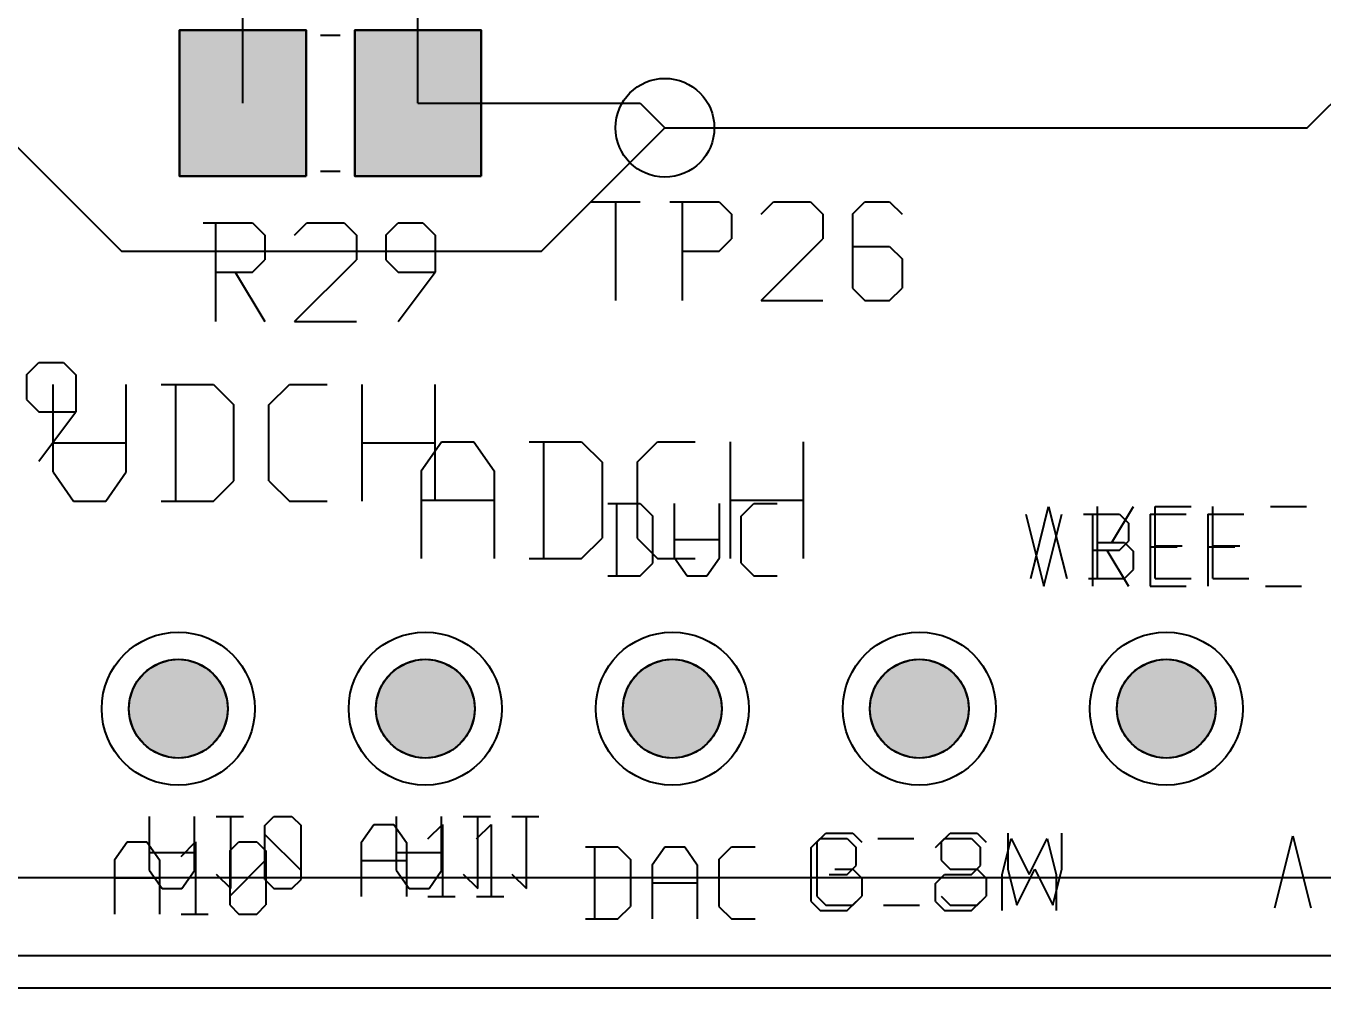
# Model space of a CAD drawing. Header units: millimetres. Extents: x 3 to 131, y 2 to 65.
# Drawn here: x 102.91 to 116.25, y 2.29 to 12.19 of the extents above; entities that cross this region are included whole.
import ezdxf

# ---------------------------------------------------------------- set-up
doc = ezdxf.new("R2010")
doc.units = ezdxf.units.MM
for name, color, linetype in [('bottom_copper', 7, 'Continuous'), ('bottom_silk', 7, 'Continuous'), ('drill_plated', 7, 'Continuous'), ('outline', 7, 'Continuous'), ('top_copper', 7, 'Continuous'), ('top_silk', 7, 'Continuous')]:
    doc.layers.add(name, color=color, linetype=linetype)

msp = doc.modelspace()

# ---------------------------------------------------------------- hatches: boundary and pattern name
at = {"layer": 'bottom_copper', "lineweight": 40}
for points in [[(104.978, 5.067), (104.949, 4.972), (104.902, 4.884), (104.839, 4.807), (104.762, 4.744), (104.674, 4.697), (104.579, 4.668), (104.48, 4.658), (104.381, 4.668), (104.286, 4.697), (104.198, 4.744), (104.121, 4.807), (104.058, 4.884), (104.011, 4.972), (103.982, 5.067), (103.972, 5.166), (103.982, 5.265), (104.011, 5.36), (104.058, 5.448), (104.121, 5.525), (104.198, 5.588), (104.286, 5.635), (104.381, 5.664), (104.48, 5.674), (104.579, 5.664), (104.674, 5.635), (104.762, 5.588), (104.839, 5.525), (104.902, 5.448), (104.949, 5.36), (104.978, 5.265), (104.988, 5.166), (104.978, 5.067)], [(107.518, 5.067), (107.489, 4.972), (107.442, 4.884), (107.379, 4.807), (107.302, 4.744), (107.214, 4.697), (107.119, 4.668), (107.02, 4.658), (106.921, 4.668), (106.826, 4.697), (106.738, 4.744), (106.661, 4.807), (106.598, 4.884), (106.551, 4.972), (106.522, 5.067), (106.512, 5.166), (106.522, 5.265), (106.551, 5.36), (106.598, 5.448), (106.661, 5.525), (106.738, 5.588), (106.826, 5.635), (106.921, 5.664), (107.02, 5.674), (107.119, 5.664), (107.214, 5.635), (107.302, 5.588), (107.379, 5.525), (107.442, 5.448), (107.489, 5.36), (107.518, 5.265), (107.528, 5.166), (107.518, 5.067)], [(110.058, 5.067), (110.029, 4.972), (109.982, 4.884), (109.919, 4.807), (109.842, 4.744), (109.754, 4.697), (109.659, 4.668), (109.56, 4.658), (109.461, 4.668), (109.366, 4.697), (109.278, 4.744), (109.201, 4.807), (109.138, 4.884), (109.091, 4.972), (109.062, 5.067), (109.052, 5.166), (109.062, 5.265), (109.091, 5.36), (109.138, 5.448), (109.201, 5.525), (109.278, 5.588), (109.366, 5.635), (109.461, 5.664), (109.56, 5.674), (109.659, 5.664), (109.754, 5.635), (109.842, 5.588), (109.919, 5.525), (109.982, 5.448), (110.029, 5.36), (110.058, 5.265), (110.068, 5.166), (110.058, 5.067)], [(112.598, 5.067), (112.569, 4.972), (112.522, 4.884), (112.459, 4.807), (112.382, 4.744), (112.294, 4.697), (112.199, 4.668), (112.1, 4.658), (112.001, 4.668), (111.906, 4.697), (111.818, 4.744), (111.741, 4.807), (111.678, 4.884), (111.631, 4.972), (111.602, 5.067), (111.592, 5.166), (111.602, 5.265), (111.631, 5.36), (111.678, 5.448), (111.741, 5.525), (111.818, 5.588), (111.906, 5.635), (112.001, 5.664), (112.1, 5.674), (112.199, 5.664), (112.294, 5.635), (112.382, 5.588), (112.459, 5.525), (112.522, 5.448), (112.569, 5.36), (112.598, 5.265), (112.608, 5.166), (112.598, 5.067)], [(115.138, 5.067), (115.109, 4.972), (115.062, 4.884), (114.999, 4.807), (114.922, 4.744), (114.834, 4.697), (114.739, 4.668), (114.64, 4.658), (114.541, 4.668), (114.446, 4.697), (114.358, 4.744), (114.281, 4.807), (114.218, 4.884), (114.171, 4.972), (114.142, 5.067), (114.132, 5.166), (114.142, 5.265), (114.171, 5.36), (114.218, 5.448), (114.281, 5.525), (114.358, 5.588), (114.446, 5.635), (114.541, 5.664), (114.64, 5.674), (114.739, 5.664), (114.834, 5.635), (114.922, 5.588), (114.999, 5.525), (115.062, 5.448), (115.109, 5.36), (115.138, 5.265), (115.148, 5.166), (115.138, 5.067)]]:
    msp.add_hatch(color=7, dxfattribs=at).paths.add_polyline_path(points, flags=0)
at = {"layer": 'drill_plated', "lineweight": 40}
for points in [[(104.978, 5.067), (104.949, 4.972), (104.902, 4.884), (104.839, 4.807), (104.762, 4.744), (104.674, 4.697), (104.579, 4.668), (104.48, 4.658), (104.381, 4.668), (104.286, 4.697), (104.198, 4.744), (104.121, 4.807), (104.058, 4.884), (104.011, 4.972), (103.982, 5.067), (103.972, 5.166), (103.982, 5.265), (104.011, 5.36), (104.058, 5.448), (104.121, 5.525), (104.198, 5.588), (104.286, 5.635), (104.381, 5.664), (104.48, 5.674), (104.579, 5.664), (104.674, 5.635), (104.762, 5.588), (104.839, 5.525), (104.902, 5.448), (104.949, 5.36), (104.978, 5.265), (104.988, 5.166), (104.978, 5.067)], [(107.518, 5.067), (107.489, 4.972), (107.442, 4.884), (107.379, 4.807), (107.302, 4.744), (107.214, 4.697), (107.119, 4.668), (107.02, 4.658), (106.921, 4.668), (106.826, 4.697), (106.738, 4.744), (106.661, 4.807), (106.598, 4.884), (106.551, 4.972), (106.522, 5.067), (106.512, 5.166), (106.522, 5.265), (106.551, 5.36), (106.598, 5.448), (106.661, 5.525), (106.738, 5.588), (106.826, 5.635), (106.921, 5.664), (107.02, 5.674), (107.119, 5.664), (107.214, 5.635), (107.302, 5.588), (107.379, 5.525), (107.442, 5.448), (107.489, 5.36), (107.518, 5.265), (107.528, 5.166), (107.518, 5.067)], [(110.058, 5.067), (110.029, 4.972), (109.982, 4.884), (109.919, 4.807), (109.842, 4.744), (109.754, 4.697), (109.659, 4.668), (109.56, 4.658), (109.461, 4.668), (109.366, 4.697), (109.278, 4.744), (109.201, 4.807), (109.138, 4.884), (109.091, 4.972), (109.062, 5.067), (109.052, 5.166), (109.062, 5.265), (109.091, 5.36), (109.138, 5.448), (109.201, 5.525), (109.278, 5.588), (109.366, 5.635), (109.461, 5.664), (109.56, 5.674), (109.659, 5.664), (109.754, 5.635), (109.842, 5.588), (109.919, 5.525), (109.982, 5.448), (110.029, 5.36), (110.058, 5.265), (110.068, 5.166), (110.058, 5.067)], [(112.598, 5.067), (112.569, 4.972), (112.522, 4.884), (112.459, 4.807), (112.382, 4.744), (112.294, 4.697), (112.199, 4.668), (112.1, 4.658), (112.001, 4.668), (111.906, 4.697), (111.818, 4.744), (111.741, 4.807), (111.678, 4.884), (111.631, 4.972), (111.602, 5.067), (111.592, 5.166), (111.602, 5.265), (111.631, 5.36), (111.678, 5.448), (111.741, 5.525), (111.818, 5.588), (111.906, 5.635), (112.001, 5.664), (112.1, 5.674), (112.199, 5.664), (112.294, 5.635), (112.382, 5.588), (112.459, 5.525), (112.522, 5.448), (112.569, 5.36), (112.598, 5.265), (112.608, 5.166), (112.598, 5.067)], [(115.138, 5.067), (115.109, 4.972), (115.062, 4.884), (114.999, 4.807), (114.922, 4.744), (114.834, 4.697), (114.739, 4.668), (114.64, 4.658), (114.541, 4.668), (114.446, 4.697), (114.358, 4.744), (114.281, 4.807), (114.218, 4.884), (114.171, 4.972), (114.142, 5.067), (114.132, 5.166), (114.142, 5.265), (114.171, 5.36), (114.218, 5.448), (114.281, 5.525), (114.358, 5.588), (114.446, 5.635), (114.541, 5.664), (114.64, 5.674), (114.739, 5.664), (114.834, 5.635), (114.922, 5.588), (114.999, 5.525), (115.062, 5.448), (115.109, 5.36), (115.138, 5.265), (115.148, 5.166), (115.138, 5.067)]]:
    msp.add_hatch(color=7, dxfattribs=at).paths.add_polyline_path(points, flags=0)
at = {"layer": 'top_copper', "lineweight": 40}
for points in [[(105.794, 10.645), (104.494, 10.645), (104.494, 12.144), (105.794, 12.144), (105.794, 10.645)], [(107.594, 10.645), (106.294, 10.645), (106.294, 12.144), (107.594, 12.144), (107.594, 10.645)], [(104.978, 5.067), (104.949, 4.972), (104.902, 4.884), (104.839, 4.807), (104.762, 4.744), (104.674, 4.697), (104.579, 4.668), (104.48, 4.658), (104.381, 4.668), (104.286, 4.697), (104.198, 4.744), (104.121, 4.807), (104.058, 4.884), (104.011, 4.972), (103.982, 5.067), (103.972, 5.166), (103.982, 5.265), (104.011, 5.36), (104.058, 5.448), (104.121, 5.525), (104.198, 5.588), (104.286, 5.635), (104.381, 5.664), (104.48, 5.674), (104.579, 5.664), (104.674, 5.635), (104.762, 5.588), (104.839, 5.525), (104.902, 5.448), (104.949, 5.36), (104.978, 5.265), (104.988, 5.166), (104.978, 5.067)], [(107.518, 5.067), (107.489, 4.972), (107.442, 4.884), (107.379, 4.807), (107.302, 4.744), (107.214, 4.697), (107.119, 4.668), (107.02, 4.658), (106.921, 4.668), (106.826, 4.697), (106.738, 4.744), (106.661, 4.807), (106.598, 4.884), (106.551, 4.972), (106.522, 5.067), (106.512, 5.166), (106.522, 5.265), (106.551, 5.36), (106.598, 5.448), (106.661, 5.525), (106.738, 5.588), (106.826, 5.635), (106.921, 5.664), (107.02, 5.674), (107.119, 5.664), (107.214, 5.635), (107.302, 5.588), (107.379, 5.525), (107.442, 5.448), (107.489, 5.36), (107.518, 5.265), (107.528, 5.166), (107.518, 5.067)], [(110.058, 5.067), (110.029, 4.972), (109.982, 4.884), (109.919, 4.807), (109.842, 4.744), (109.754, 4.697), (109.659, 4.668), (109.56, 4.658), (109.461, 4.668), (109.366, 4.697), (109.278, 4.744), (109.201, 4.807), (109.138, 4.884), (109.091, 4.972), (109.062, 5.067), (109.052, 5.166), (109.062, 5.265), (109.091, 5.36), (109.138, 5.448), (109.201, 5.525), (109.278, 5.588), (109.366, 5.635), (109.461, 5.664), (109.56, 5.674), (109.659, 5.664), (109.754, 5.635), (109.842, 5.588), (109.919, 5.525), (109.982, 5.448), (110.029, 5.36), (110.058, 5.265), (110.068, 5.166), (110.058, 5.067)], [(112.598, 5.067), (112.569, 4.972), (112.522, 4.884), (112.459, 4.807), (112.382, 4.744), (112.294, 4.697), (112.199, 4.668), (112.1, 4.658), (112.001, 4.668), (111.906, 4.697), (111.818, 4.744), (111.741, 4.807), (111.678, 4.884), (111.631, 4.972), (111.602, 5.067), (111.592, 5.166), (111.602, 5.265), (111.631, 5.36), (111.678, 5.448), (111.741, 5.525), (111.818, 5.588), (111.906, 5.635), (112.001, 5.664), (112.1, 5.674), (112.199, 5.664), (112.294, 5.635), (112.382, 5.588), (112.459, 5.525), (112.522, 5.448), (112.569, 5.36), (112.598, 5.265), (112.608, 5.166), (112.598, 5.067)], [(115.138, 5.067), (115.109, 4.972), (115.062, 4.884), (114.999, 4.807), (114.922, 4.744), (114.834, 4.697), (114.739, 4.668), (114.64, 4.658), (114.541, 4.668), (114.446, 4.697), (114.358, 4.744), (114.281, 4.807), (114.218, 4.884), (114.171, 4.972), (114.142, 5.067), (114.132, 5.166), (114.142, 5.265), (114.171, 5.36), (114.218, 5.448), (114.281, 5.525), (114.358, 5.588), (114.446, 5.635), (114.541, 5.664), (114.64, 5.674), (114.739, 5.664), (114.834, 5.635), (114.922, 5.588), (114.999, 5.525), (115.062, 5.448), (115.109, 5.36), (115.138, 5.265), (115.148, 5.166), (115.138, 5.067)]]:
    msp.add_hatch(color=7, dxfattribs=at).paths.add_polyline_path(points, flags=0)

# ---------------------------------------------------------------- linework, layer by layer
at = {"layer": 'bottom_copper', "color": 7, "lineweight": 40}
for points in [[(104.978, 5.067), (104.949, 4.972), (104.902, 4.884), (104.839, 4.807), (104.762, 4.744), (104.674, 4.697), (104.579, 4.668), (104.48, 4.658), (104.381, 4.668), (104.286, 4.697), (104.198, 4.744), (104.121, 4.807), (104.058, 4.884), (104.011, 4.972), (103.982, 5.067), (103.972, 5.166), (103.982, 5.265), (104.011, 5.36), (104.058, 5.448), (104.121, 5.525), (104.198, 5.588), (104.286, 5.635), (104.381, 5.664), (104.48, 5.674), (104.579, 5.664), (104.674, 5.635), (104.762, 5.588), (104.839, 5.525), (104.902, 5.448), (104.949, 5.36), (104.978, 5.265), (104.988, 5.166), (104.978, 5.067)], [(107.518, 5.067), (107.489, 4.972), (107.442, 4.884), (107.379, 4.807), (107.302, 4.744), (107.214, 4.697), (107.119, 4.668), (107.02, 4.658), (106.921, 4.668), (106.826, 4.697), (106.738, 4.744), (106.661, 4.807), (106.598, 4.884), (106.551, 4.972), (106.522, 5.067), (106.512, 5.166), (106.522, 5.265), (106.551, 5.36), (106.598, 5.448), (106.661, 5.525), (106.738, 5.588), (106.826, 5.635), (106.921, 5.664), (107.02, 5.674), (107.119, 5.664), (107.214, 5.635), (107.302, 5.588), (107.379, 5.525), (107.442, 5.448), (107.489, 5.36), (107.518, 5.265), (107.528, 5.166), (107.518, 5.067)], [(110.058, 5.067), (110.029, 4.972), (109.982, 4.884), (109.919, 4.807), (109.842, 4.744), (109.754, 4.697), (109.659, 4.668), (109.56, 4.658), (109.461, 4.668), (109.366, 4.697), (109.278, 4.744), (109.201, 4.807), (109.138, 4.884), (109.091, 4.972), (109.062, 5.067), (109.052, 5.166), (109.062, 5.265), (109.091, 5.36), (109.138, 5.448), (109.201, 5.525), (109.278, 5.588), (109.366, 5.635), (109.461, 5.664), (109.56, 5.674), (109.659, 5.664), (109.754, 5.635), (109.842, 5.588), (109.919, 5.525), (109.982, 5.448), (110.029, 5.36), (110.058, 5.265), (110.068, 5.166), (110.058, 5.067)], [(112.598, 5.067), (112.569, 4.972), (112.522, 4.884), (112.459, 4.807), (112.382, 4.744), (112.294, 4.697), (112.199, 4.668), (112.1, 4.658), (112.001, 4.668), (111.906, 4.697), (111.818, 4.744), (111.741, 4.807), (111.678, 4.884), (111.631, 4.972), (111.602, 5.067), (111.592, 5.166), (111.602, 5.265), (111.631, 5.36), (111.678, 5.448), (111.741, 5.525), (111.818, 5.588), (111.906, 5.635), (112.001, 5.664), (112.1, 5.674), (112.199, 5.664), (112.294, 5.635), (112.382, 5.588), (112.459, 5.525), (112.522, 5.448), (112.569, 5.36), (112.598, 5.265), (112.608, 5.166), (112.598, 5.067)], [(115.138, 5.067), (115.109, 4.972), (115.062, 4.884), (114.999, 4.807), (114.922, 4.744), (114.834, 4.697), (114.739, 4.668), (114.64, 4.658), (114.541, 4.668), (114.446, 4.697), (114.358, 4.744), (114.281, 4.807), (114.218, 4.884), (114.171, 4.972), (114.142, 5.067), (114.132, 5.166), (114.142, 5.265), (114.171, 5.36), (114.218, 5.448), (114.281, 5.525), (114.358, 5.588), (114.446, 5.635), (114.541, 5.664), (114.64, 5.674), (114.739, 5.664), (114.834, 5.635), (114.922, 5.588), (114.999, 5.525), (115.062, 5.448), (115.109, 5.36), (115.138, 5.265), (115.148, 5.166), (115.138, 5.067)]]:
    msp.add_lwpolyline(points, close=True, dxfattribs=at)
for centre, major_axis in [((104.48, 5.166), (0.787, 0)), ((107.02, 5.166), (0.787, 0)), ((109.56, 5.166), (0.787, 0)), ((112.1, 5.166), (0.787, 0)), ((114.64, 5.166), (0.787, 0)), ((104.48, 5.166), (0.508, 0)), ((107.02, 5.166), (0.508, 0)), ((109.56, 5.166), (0.508, 0)), ((112.1, 5.166), (0.508, 0)), ((114.64, 5.166), (0.508, 0))]:
    msp.add_ellipse(centre, major_axis=major_axis, ratio=1, dxfattribs=at)
at = {"layer": 'bottom_silk', "color": 7, "lineweight": 40}
for p, q in [((103.194, 7.601), (103.194, 8.5)), ((103.943, 7.601), (103.943, 8.5)), ((104.303, 8.5), (104.843, 8.5)), ((104.453, 7.301), (104.453, 8.5)), ((104.843, 8.5), (105.052, 8.29)), ((105.412, 8.29), (105.622, 8.5)), ((105.622, 8.5), (106.011, 8.5)), ((106.371, 7.301), (106.371, 8.5)), ((107.12, 7.301), (107.12, 8.5)), ((105.052, 7.511), (105.052, 8.29)), ((105.412, 7.511), (105.412, 8.29)), ((103.194, 7.9), (103.943, 7.9)), ((106.371, 7.9), (107.12, 7.9)), ((103.194, 7.601), (103.404, 7.301)), ((103.734, 7.301), (103.943, 7.601)), ((104.843, 7.301), (105.052, 7.511)), ((105.412, 7.511), (105.622, 7.301)), ((103.404, 7.301), (103.734, 7.301)), ((104.303, 7.301), (104.843, 7.301)), ((105.622, 7.301), (106.011, 7.301)), ((108.896, 7.276), (109.23, 7.276)), ((108.989, 6.534), (108.989, 7.276)), ((109.23, 7.276), (109.36, 7.146)), ((109.582, 6.719), (109.582, 7.276)), ((110.046, 6.719), (110.046, 7.276)), ((110.268, 7.146), (110.398, 7.276)), ((110.398, 7.276), (110.639, 7.276)), ((113.245, 6.506), (113.43, 7.247)), ((113.43, 7.247), (113.616, 6.506)), ((113.931, 6.506), (113.931, 7.247)), ((114.079, 6.877), (114.302, 7.247)), ((114.524, 7.247), (114.895, 7.247)), ((114.524, 6.506), (114.524, 7.247)), ((115.118, 6.506), (115.118, 7.247)), ((115.711, 7.247), (116.082, 7.247)), ((109.36, 6.664), (109.36, 7.146)), ((110.268, 6.664), (110.268, 7.146)), ((109.582, 6.905), (110.046, 6.905)), ((113.931, 6.877), (114.209, 6.877)), ((114.209, 6.877), (114.302, 6.784)), ((114.524, 6.84), (114.802, 6.84)), ((115.118, 6.84), (115.396, 6.84)), ((109.582, 6.719), (109.712, 6.534)), ((109.916, 6.534), (110.046, 6.719)), ((114.302, 6.598), (114.302, 6.784)), ((109.23, 6.534), (109.36, 6.664)), ((110.268, 6.664), (110.398, 6.534)), ((114.209, 6.506), (114.302, 6.598)), ((108.896, 6.534), (109.23, 6.534)), ((109.712, 6.534), (109.916, 6.534)), ((110.398, 6.534), (110.639, 6.534)), ((113.838, 6.506), (114.209, 6.506)), ((114.524, 6.506), (114.895, 6.506)), ((115.118, 6.506), (115.488, 6.506)), ((104.185, 3.501), (104.185, 4.057)), ((104.648, 3.501), (104.648, 4.057)), ((104.871, 4.057), (105.149, 4.057)), ((105.019, 3.316), (105.019, 4.057)), ((105.371, 3.965), (105.464, 4.057)), ((105.464, 4.057), (105.649, 4.057)), ((105.649, 4.057), (105.742, 3.965)), ((106.725, 3.501), (106.725, 4.057)), ((107.188, 3.501), (107.188, 4.057)), ((107.411, 4.057), (107.689, 4.057)), ((107.559, 3.316), (107.559, 4.057)), ((107.911, 4.057), (108.189, 4.057)), ((108.06, 3.316), (108.06, 4.057)), ((105.371, 3.408), (105.371, 3.965)), ((105.371, 3.872), (105.742, 3.501)), ((105.742, 3.408), (105.742, 3.965)), ((110.987, 3.739), (111.079, 3.831)), ((110.987, 3.182), (110.987, 3.739)), ((111.079, 3.831), (111.358, 3.831)), ((111.358, 3.831), (111.45, 3.739)), ((111.45, 3.553), (111.45, 3.739)), ((111.673, 3.831), (112.044, 3.831)), ((112.266, 3.739), (112.359, 3.831)), ((112.359, 3.831), (112.637, 3.831)), ((112.637, 3.831), (112.73, 3.739)), ((112.73, 3.553), (112.73, 3.739)), ((112.952, 3.46), (113.045, 3.831)), ((113.045, 3.831), (113.23, 3.46)), ((113.23, 3.46), (113.416, 3.831)), ((113.416, 3.831), (113.508, 3.46)), ((115.754, 3.118), (115.94, 3.859)), ((115.94, 3.859), (116.125, 3.118)), ((104.185, 3.687), (104.648, 3.687)), ((106.725, 3.687), (107.188, 3.687)), ((104.185, 3.501), (104.314, 3.316)), ((104.518, 3.316), (104.648, 3.501)), ((106.725, 3.501), (106.854, 3.316)), ((107.058, 3.316), (107.188, 3.501)), ((111.358, 3.46), (111.45, 3.553)), ((112.637, 3.46), (112.73, 3.553)), ((104.871, 3.464), (105.019, 3.316)), ((105.371, 3.408), (105.464, 3.316)), ((105.649, 3.316), (105.742, 3.408)), ((107.411, 3.464), (107.559, 3.316)), ((107.911, 3.464), (108.06, 3.316)), ((111.172, 3.46), (111.358, 3.46)), ((112.266, 3.368), (112.359, 3.46)), ((112.266, 3.182), (112.266, 3.368)), ((112.359, 3.46), (112.637, 3.46)), ((112.952, 3.09), (112.952, 3.46)), ((113.508, 3.46), (113.508, 3.09)), ((104.314, 3.316), (104.518, 3.316)), ((105.464, 3.316), (105.649, 3.316)), ((106.854, 3.316), (107.058, 3.316)), ((110.987, 3.182), (111.079, 3.09)), ((111.079, 3.09), (111.358, 3.09)), ((111.358, 3.09), (111.45, 3.182)), ((112.266, 3.182), (112.359, 3.09)), ((112.359, 3.09), (112.637, 3.09)), ((112.637, 3.09), (112.73, 3.182)), ((3.994, 2.626), (127.494, 2.626)), ((130.446, 2.293), (3.446, 2.293))]:
    msp.add_line(p, q, dxfattribs=at)
at = {"layer": 'drill_plated', "color": 7, "lineweight": 40}
for points in [[(104.978, 5.067), (104.949, 4.972), (104.902, 4.884), (104.839, 4.807), (104.762, 4.744), (104.674, 4.697), (104.579, 4.668), (104.48, 4.658), (104.381, 4.668), (104.286, 4.697), (104.198, 4.744), (104.121, 4.807), (104.058, 4.884), (104.011, 4.972), (103.982, 5.067), (103.972, 5.166), (103.982, 5.265), (104.011, 5.36), (104.058, 5.448), (104.121, 5.525), (104.198, 5.588), (104.286, 5.635), (104.381, 5.664), (104.48, 5.674), (104.579, 5.664), (104.674, 5.635), (104.762, 5.588), (104.839, 5.525), (104.902, 5.448), (104.949, 5.36), (104.978, 5.265), (104.988, 5.166), (104.978, 5.067)], [(107.518, 5.067), (107.489, 4.972), (107.442, 4.884), (107.379, 4.807), (107.302, 4.744), (107.214, 4.697), (107.119, 4.668), (107.02, 4.658), (106.921, 4.668), (106.826, 4.697), (106.738, 4.744), (106.661, 4.807), (106.598, 4.884), (106.551, 4.972), (106.522, 5.067), (106.512, 5.166), (106.522, 5.265), (106.551, 5.36), (106.598, 5.448), (106.661, 5.525), (106.738, 5.588), (106.826, 5.635), (106.921, 5.664), (107.02, 5.674), (107.119, 5.664), (107.214, 5.635), (107.302, 5.588), (107.379, 5.525), (107.442, 5.448), (107.489, 5.36), (107.518, 5.265), (107.528, 5.166), (107.518, 5.067)], [(110.058, 5.067), (110.029, 4.972), (109.982, 4.884), (109.919, 4.807), (109.842, 4.744), (109.754, 4.697), (109.659, 4.668), (109.56, 4.658), (109.461, 4.668), (109.366, 4.697), (109.278, 4.744), (109.201, 4.807), (109.138, 4.884), (109.091, 4.972), (109.062, 5.067), (109.052, 5.166), (109.062, 5.265), (109.091, 5.36), (109.138, 5.448), (109.201, 5.525), (109.278, 5.588), (109.366, 5.635), (109.461, 5.664), (109.56, 5.674), (109.659, 5.664), (109.754, 5.635), (109.842, 5.588), (109.919, 5.525), (109.982, 5.448), (110.029, 5.36), (110.058, 5.265), (110.068, 5.166), (110.058, 5.067)], [(112.598, 5.067), (112.569, 4.972), (112.522, 4.884), (112.459, 4.807), (112.382, 4.744), (112.294, 4.697), (112.199, 4.668), (112.1, 4.658), (112.001, 4.668), (111.906, 4.697), (111.818, 4.744), (111.741, 4.807), (111.678, 4.884), (111.631, 4.972), (111.602, 5.067), (111.592, 5.166), (111.602, 5.265), (111.631, 5.36), (111.678, 5.448), (111.741, 5.525), (111.818, 5.588), (111.906, 5.635), (112.001, 5.664), (112.1, 5.674), (112.199, 5.664), (112.294, 5.635), (112.382, 5.588), (112.459, 5.525), (112.522, 5.448), (112.569, 5.36), (112.598, 5.265), (112.608, 5.166), (112.598, 5.067)], [(115.138, 5.067), (115.109, 4.972), (115.062, 4.884), (114.999, 4.807), (114.922, 4.744), (114.834, 4.697), (114.739, 4.668), (114.64, 4.658), (114.541, 4.668), (114.446, 4.697), (114.358, 4.744), (114.281, 4.807), (114.218, 4.884), (114.171, 4.972), (114.142, 5.067), (114.132, 5.166), (114.142, 5.265), (114.171, 5.36), (114.218, 5.448), (114.281, 5.525), (114.358, 5.588), (114.446, 5.635), (114.541, 5.664), (114.64, 5.674), (114.739, 5.664), (114.834, 5.635), (114.922, 5.588), (114.999, 5.525), (115.062, 5.448), (115.109, 5.36), (115.138, 5.265), (115.148, 5.166), (115.138, 5.067)]]:
    msp.add_lwpolyline(points, close=True, dxfattribs=at)
for centre in [(104.48, 5.166), (107.02, 5.166), (109.56, 5.166), (112.1, 5.166), (114.64, 5.166)]:
    msp.add_ellipse(centre, major_axis=(0.508, 0), ratio=1, dxfattribs=at)
at = {"layer": 'outline', "color": 7, "lineweight": 40}
msp.add_line((130.446, 2.293), (3.446, 2.293), dxfattribs=at)
at = {"layer": 'top_copper', "color": 7, "lineweight": 40}
for p, q in [((106.944, 11.395), (106.944, 13.427)), ((105.144, 11.395), (105.144, 12.389)), ((105.794, 12.144), (104.494, 12.144)), ((104.494, 12.144), (104.494, 10.645)), ((105.794, 10.645), (105.794, 12.144)), ((107.594, 12.144), (106.294, 12.144)), ((106.294, 12.144), (106.294, 10.645)), ((107.594, 10.645), (107.594, 12.144)), ((116.088, 11.141), (116.758, 11.81)), ((106.944, 11.395), (109.23, 11.395)), ((109.23, 11.395), (109.484, 11.141)), ((102.626, 11.141), (103.896, 9.871)), ((108.214, 9.871), (109.484, 11.141)), ((109.484, 11.141), (116.088, 11.141)), ((104.494, 10.645), (105.794, 10.645)), ((106.294, 10.645), (107.594, 10.645)), ((103.896, 9.871), (108.214, 9.871)), ((62.396, 3.429), (117.768, 3.429))]:
    msp.add_line(p, q, dxfattribs=at)
for points in [[(105.794, 10.645), (104.494, 10.645), (104.494, 12.144), (105.794, 12.144), (105.794, 10.645)], [(107.594, 10.645), (106.294, 10.645), (106.294, 12.144), (107.594, 12.144), (107.594, 10.645)], [(104.978, 5.067), (104.949, 4.972), (104.902, 4.884), (104.839, 4.807), (104.762, 4.744), (104.674, 4.697), (104.579, 4.668), (104.48, 4.658), (104.381, 4.668), (104.286, 4.697), (104.198, 4.744), (104.121, 4.807), (104.058, 4.884), (104.011, 4.972), (103.982, 5.067), (103.972, 5.166), (103.982, 5.265), (104.011, 5.36), (104.058, 5.448), (104.121, 5.525), (104.198, 5.588), (104.286, 5.635), (104.381, 5.664), (104.48, 5.674), (104.579, 5.664), (104.674, 5.635), (104.762, 5.588), (104.839, 5.525), (104.902, 5.448), (104.949, 5.36), (104.978, 5.265), (104.988, 5.166), (104.978, 5.067)], [(107.518, 5.067), (107.489, 4.972), (107.442, 4.884), (107.379, 4.807), (107.302, 4.744), (107.214, 4.697), (107.119, 4.668), (107.02, 4.658), (106.921, 4.668), (106.826, 4.697), (106.738, 4.744), (106.661, 4.807), (106.598, 4.884), (106.551, 4.972), (106.522, 5.067), (106.512, 5.166), (106.522, 5.265), (106.551, 5.36), (106.598, 5.448), (106.661, 5.525), (106.738, 5.588), (106.826, 5.635), (106.921, 5.664), (107.02, 5.674), (107.119, 5.664), (107.214, 5.635), (107.302, 5.588), (107.379, 5.525), (107.442, 5.448), (107.489, 5.36), (107.518, 5.265), (107.528, 5.166), (107.518, 5.067)], [(110.058, 5.067), (110.029, 4.972), (109.982, 4.884), (109.919, 4.807), (109.842, 4.744), (109.754, 4.697), (109.659, 4.668), (109.56, 4.658), (109.461, 4.668), (109.366, 4.697), (109.278, 4.744), (109.201, 4.807), (109.138, 4.884), (109.091, 4.972), (109.062, 5.067), (109.052, 5.166), (109.062, 5.265), (109.091, 5.36), (109.138, 5.448), (109.201, 5.525), (109.278, 5.588), (109.366, 5.635), (109.461, 5.664), (109.56, 5.674), (109.659, 5.664), (109.754, 5.635), (109.842, 5.588), (109.919, 5.525), (109.982, 5.448), (110.029, 5.36), (110.058, 5.265), (110.068, 5.166), (110.058, 5.067)], [(112.598, 5.067), (112.569, 4.972), (112.522, 4.884), (112.459, 4.807), (112.382, 4.744), (112.294, 4.697), (112.199, 4.668), (112.1, 4.658), (112.001, 4.668), (111.906, 4.697), (111.818, 4.744), (111.741, 4.807), (111.678, 4.884), (111.631, 4.972), (111.602, 5.067), (111.592, 5.166), (111.602, 5.265), (111.631, 5.36), (111.678, 5.448), (111.741, 5.525), (111.818, 5.588), (111.906, 5.635), (112.001, 5.664), (112.1, 5.674), (112.199, 5.664), (112.294, 5.635), (112.382, 5.588), (112.459, 5.525), (112.522, 5.448), (112.569, 5.36), (112.598, 5.265), (112.608, 5.166), (112.598, 5.067)], [(115.138, 5.067), (115.109, 4.972), (115.062, 4.884), (114.999, 4.807), (114.922, 4.744), (114.834, 4.697), (114.739, 4.668), (114.64, 4.658), (114.541, 4.668), (114.446, 4.697), (114.358, 4.744), (114.281, 4.807), (114.218, 4.884), (114.171, 4.972), (114.142, 5.067), (114.132, 5.166), (114.142, 5.265), (114.171, 5.36), (114.218, 5.448), (114.281, 5.525), (114.358, 5.588), (114.446, 5.635), (114.541, 5.664), (114.64, 5.674), (114.739, 5.664), (114.834, 5.635), (114.922, 5.588), (114.999, 5.525), (115.062, 5.448), (115.109, 5.36), (115.138, 5.265), (115.148, 5.166), (115.138, 5.067)]]:
    msp.add_lwpolyline(points, close=True, dxfattribs=at)
for centre, major_axis in [((109.484, 11.141), (0.508, 0)), ((104.48, 5.166), (0.787, 0)), ((107.02, 5.166), (0.787, 0)), ((109.56, 5.166), (0.787, 0)), ((112.1, 5.166), (0.787, 0)), ((114.64, 5.166), (0.787, 0)), ((104.48, 5.166), (0.508, 0)), ((107.02, 5.166), (0.508, 0)), ((109.56, 5.166), (0.508, 0)), ((112.1, 5.166), (0.508, 0)), ((114.64, 5.166), (0.508, 0))]:
    msp.add_ellipse(centre, major_axis=major_axis, ratio=1, dxfattribs=at)
at = {"layer": 'top_silk', "color": 7, "lineweight": 40}
for p, q in [((105.944, 12.094), (106.144, 12.094)), ((105.944, 10.695), (106.144, 10.695)), ((108.722, 10.379), (109.23, 10.379)), ((108.976, 10.379), (108.976, 9.363)), ((109.535, 10.379), (110.043, 10.379)), ((109.662, 10.379), (109.662, 9.363)), ((110.043, 10.379), (110.17, 10.252)), ((110.474, 10.252), (110.601, 10.379)), ((110.601, 10.379), (110.982, 10.379)), ((110.982, 10.379), (111.109, 10.252)), ((111.414, 10.252), (111.541, 10.379)), ((111.541, 10.379), (111.795, 10.379)), ((111.795, 10.379), (111.922, 10.252)), ((104.736, 10.163), (105.244, 10.163)), ((104.863, 10.163), (104.863, 9.147)), ((105.244, 10.163), (105.371, 10.036)), ((105.676, 10.036), (105.803, 10.163)), ((105.803, 10.163), (106.184, 10.163)), ((106.184, 10.163), (106.311, 10.036)), ((106.615, 10.036), (106.742, 10.163)), ((106.742, 10.163), (106.996, 10.163)), ((106.996, 10.163), (107.123, 10.036)), ((110.17, 10.252), (110.17, 9.998)), ((111.109, 10.252), (111.109, 9.998)), ((111.414, 10.252), (111.414, 9.49)), ((105.371, 10.036), (105.371, 9.782)), ((106.311, 10.036), (106.311, 9.782)), ((106.615, 10.036), (106.615, 9.782)), ((107.123, 10.036), (107.123, 9.655)), ((109.662, 9.871), (110.043, 9.871)), ((110.043, 9.871), (110.17, 9.998)), ((110.474, 9.363), (111.109, 9.998)), ((111.414, 9.921), (111.795, 9.921)), ((111.795, 9.921), (111.922, 9.794)), ((105.244, 9.655), (105.371, 9.782)), ((105.676, 9.147), (106.311, 9.782)), ((106.615, 9.782), (106.742, 9.655)), ((111.922, 9.794), (111.922, 9.49)), ((104.863, 9.655), (105.244, 9.655)), ((105.066, 9.655), (105.371, 9.147)), ((106.742, 9.147), (107.123, 9.655)), ((106.742, 9.655), (107.123, 9.655)), ((111.414, 9.49), (111.541, 9.363)), ((111.795, 9.363), (111.922, 9.49)), ((110.474, 9.363), (111.109, 9.363)), ((111.541, 9.363), (111.795, 9.363)), ((105.676, 9.147), (106.311, 9.147)), ((102.918, 8.601), (103.045, 8.728)), ((103.045, 8.728), (103.299, 8.728)), ((103.299, 8.728), (103.426, 8.601)), ((102.918, 8.601), (102.918, 8.347)), ((103.426, 8.601), (103.426, 8.22)), ((102.918, 8.347), (103.045, 8.22)), ((103.045, 7.712), (103.426, 8.22)), ((103.045, 8.22), (103.426, 8.22)), ((106.979, 7.611), (107.188, 7.91)), ((107.188, 7.91), (107.518, 7.91)), ((107.518, 7.91), (107.728, 7.611)), ((108.088, 7.91), (108.627, 7.91)), ((108.237, 7.91), (108.237, 6.712)), ((108.627, 7.91), (108.837, 7.701)), ((109.197, 7.701), (109.406, 7.91)), ((109.406, 7.91), (109.796, 7.91)), ((110.156, 7.91), (110.156, 6.712)), ((110.905, 7.91), (110.905, 6.712)), ((106.979, 7.611), (106.979, 6.712)), ((107.728, 7.611), (107.728, 6.712)), ((108.837, 7.701), (108.837, 6.921)), ((109.197, 7.701), (109.197, 6.921)), ((106.979, 7.311), (107.728, 7.311)), ((110.156, 7.311), (110.905, 7.311)), ((113.194, 7.166), (113.379, 6.425)), ((113.379, 6.425), (113.565, 7.166)), ((113.787, 7.166), (114.158, 7.166)), ((113.88, 7.166), (113.88, 6.425)), ((114.158, 7.166), (114.251, 7.074)), ((114.251, 7.074), (114.251, 6.888)), ((114.473, 7.166), (114.473, 6.425)), ((114.473, 7.166), (114.844, 7.166)), ((115.067, 7.166), (115.067, 6.425)), ((115.067, 7.166), (115.438, 7.166)), ((108.627, 6.712), (108.837, 6.921)), ((109.197, 6.921), (109.406, 6.712)), ((114.158, 6.795), (114.251, 6.888)), ((114.473, 6.832), (114.751, 6.832)), ((115.067, 6.832), (115.345, 6.832)), ((108.088, 6.712), (108.627, 6.712)), ((109.406, 6.712), (109.796, 6.712)), ((113.88, 6.795), (114.158, 6.795)), ((114.028, 6.795), (114.251, 6.425)), ((114.473, 6.425), (114.844, 6.425)), ((115.66, 6.425), (116.031, 6.425)), ((106.361, 3.791), (106.491, 3.976)), ((106.491, 3.976), (106.695, 3.976)), ((106.695, 3.976), (106.825, 3.791)), ((107.047, 3.828), (107.196, 3.976)), ((107.196, 3.976), (107.196, 3.234)), ((107.548, 3.828), (107.696, 3.976)), ((107.696, 3.976), (107.696, 3.234)), ((111.045, 3.794), (111.138, 3.887)), ((111.138, 3.887), (111.416, 3.887)), ((111.416, 3.887), (111.509, 3.794)), ((112.325, 3.794), (112.417, 3.887)), ((112.417, 3.887), (112.695, 3.887)), ((112.695, 3.887), (112.788, 3.794)), ((113.011, 3.887), (113.011, 3.516)), ((113.567, 3.516), (113.567, 3.887)), ((103.824, 3.61), (103.954, 3.796)), ((103.954, 3.796), (104.158, 3.796)), ((104.158, 3.796), (104.287, 3.61)), ((104.51, 3.647), (104.658, 3.796)), ((104.658, 3.796), (104.658, 3.054)), ((105.011, 3.703), (105.103, 3.796)), ((105.103, 3.796), (105.289, 3.796)), ((105.289, 3.796), (105.381, 3.703)), ((106.361, 3.791), (106.361, 3.234)), ((106.825, 3.791), (106.825, 3.234)), ((108.668, 3.745), (109.001, 3.745)), ((108.76, 3.745), (108.76, 3.003)), ((109.001, 3.745), (109.131, 3.615)), ((109.354, 3.559), (109.484, 3.745)), ((109.484, 3.745), (109.688, 3.745)), ((109.688, 3.745), (109.817, 3.559)), ((110.04, 3.615), (110.17, 3.745)), ((110.17, 3.745), (110.411, 3.745)), ((111.045, 3.794), (111.045, 3.238)), ((112.325, 3.794), (112.325, 3.609)), ((103.824, 3.61), (103.824, 3.054)), ((104.287, 3.61), (104.287, 3.054)), ((105.011, 3.703), (105.011, 3.147)), ((105.011, 3.239), (105.381, 3.61)), ((105.381, 3.703), (105.381, 3.147)), ((106.361, 3.605), (106.825, 3.605)), ((109.131, 3.615), (109.131, 3.133)), ((110.04, 3.615), (110.04, 3.133)), ((112.325, 3.609), (112.417, 3.516)), ((109.354, 3.559), (109.354, 3.003)), ((109.817, 3.559), (109.817, 3.003)), ((111.231, 3.516), (111.416, 3.516)), ((111.416, 3.516), (111.509, 3.424)), ((112.417, 3.516), (112.695, 3.516)), ((112.695, 3.516), (112.788, 3.424)), ((113.011, 3.516), (113.103, 3.145)), ((113.103, 3.145), (113.289, 3.516)), ((113.289, 3.516), (113.474, 3.145)), ((113.474, 3.145), (113.567, 3.516)), ((103.824, 3.425), (104.287, 3.425)), ((109.354, 3.374), (109.817, 3.374)), ((111.509, 3.424), (111.509, 3.238)), ((112.788, 3.424), (112.788, 3.238)), ((107.047, 3.234), (107.326, 3.234)), ((107.548, 3.234), (107.826, 3.234)), ((111.045, 3.238), (111.138, 3.145)), ((111.416, 3.145), (111.509, 3.238)), ((112.325, 3.238), (112.417, 3.145)), ((112.695, 3.145), (112.788, 3.238)), ((105.011, 3.147), (105.103, 3.054)), ((105.289, 3.054), (105.381, 3.147)), ((109.001, 3.003), (109.131, 3.133)), ((110.04, 3.133), (110.17, 3.003)), ((111.138, 3.145), (111.416, 3.145)), ((111.731, 3.145), (112.102, 3.145)), ((112.417, 3.145), (112.695, 3.145)), ((104.51, 3.054), (104.788, 3.054)), ((105.103, 3.054), (105.289, 3.054)), ((108.668, 3.003), (109.001, 3.003)), ((110.17, 3.003), (110.411, 3.003)), ((25.74, 2.626), (127.34, 2.626)), ((130.446, 2.293), (3.446, 2.293))]:
    msp.add_line(p, q, dxfattribs=at)

doc.saveas('drawing.dxf')
